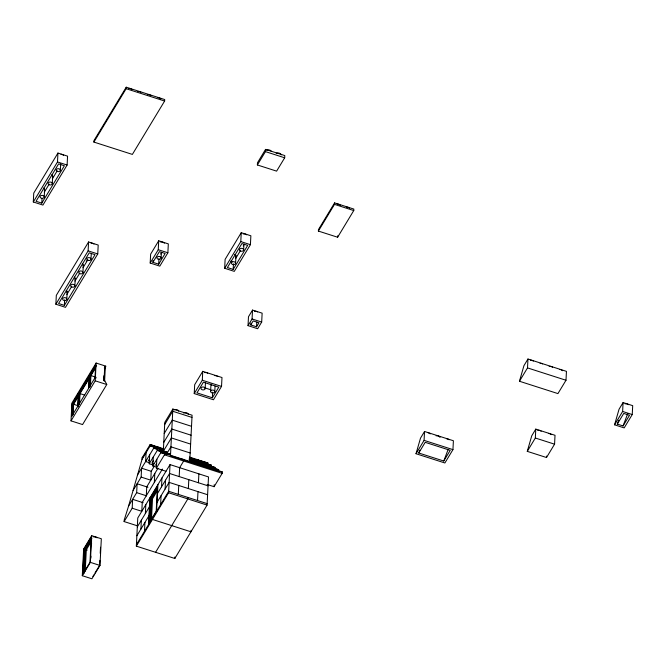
<?xml version="1.0" encoding="UTF-8"?>
<svg xmlns="http://www.w3.org/2000/svg" width="666" height="666" viewBox="0 0 666 666"><rect width="100%" height="100%" fill="white"/><g stroke="black" fill="none" stroke-linecap="round" stroke-linejoin="round"><path stroke-width="1" d="M33.3 201.981L33.75 193.09L57.942 153.063L67.566 156.144L67.116 165.035L42.924 205.07L33.3 201.981L57.492 161.955L57.942 153.063M41.8 203.122L64.386 165.751L58.608 163.903L36.031 201.265L41.8 203.122L42.033 198.485M44.231 196.961A2.09 1.465 2.9 0 0 41.167 195.529A2.09 1.465 2.9 0 0 41.034 198.068A2.09 1.465 2.9 0 0 44.231 196.961L44.605 189.552M52.289 183.616A2.09 1.465 2.9 0 0 49.234 182.184A2.09 1.465 2.9 0 0 49.093 184.723A2.09 1.465 2.9 0 0 52.289 183.616L52.664 176.207M60.356 170.271A2.09 1.465 2.9 0 0 57.301 168.839A2.09 1.465 2.9 0 0 57.159 171.378A2.09 1.465 2.9 0 0 60.356 170.271L60.681 163.794M55.869 304.237L56.319 295.346L88.578 241.966L98.202 245.055L97.752 253.946L65.493 307.326L55.869 304.237L88.128 250.857L88.578 241.966M64.377 305.369L95.022 254.662L89.244 252.814L58.6 303.521L64.377 305.369L64.652 299.817M66.8 299.217A2.09 1.465 2.9 0 0 63.736 297.785A2.09 1.465 2.9 0 0 63.603 300.324A2.09 1.465 2.9 0 0 66.8 299.217L67.174 291.808M74.858 285.872A2.09 1.465 2.9 0 0 71.803 284.44A2.09 1.465 2.9 0 0 71.67 286.979A2.09 1.465 2.9 0 0 74.858 285.872L75.241 278.463M103.904 375.724L103.655 380.569L104.987 380.952L106.76 384.532L82.567 424.567L71.021 420.862L71.92 403.08L96.112 363.045L105.736 366.134L104.62 368.648M78.297 393.889L72.253 403.896L71.612 416.491L77.664 406.485L78.297 393.889L79.262 394.197L78.913 400.974M72.619 415.825L73.21 404.204L78.255 395.862M73.069 414.377L73.576 404.279L78.297 396.47M82.925 272.527A2.09 1.465 2.9 0 0 79.87 271.095A2.09 1.465 2.9 0 0 79.729 273.634A2.09 1.465 2.9 0 0 82.925 272.527L83.3 265.118M78.705 393.215L78.064 405.81L88.545 388.469L89.186 375.874L78.705 393.215L79.662 393.523L79.121 404.187M79.462 404.712L80.028 393.598L89.702 377.589M93.889 142.074L93.964 140.593L126.224 87.213L164.702 99.55L164.627 101.032L132.368 154.412L93.889 142.074L126.149 88.695L126.224 87.213M90.992 259.182A2.09 1.465 2.9 0 0 87.929 257.75A2.09 1.465 2.9 0 0 87.795 260.289A2.09 1.465 2.9 0 0 90.992 259.182L91.275 253.629M95.638 365.193L89.585 375.199L88.953 387.795L94.997 377.788L95.638 365.193L96.595 365.501M89.652 385.872L89.902 381.027M89.96 387.137L90.551 375.516L95.679 367.016M90.401 385.689L90.917 375.582L95.629 367.782M82.293 575.707L83.65 549.034L91.708 535.689L101.332 538.769L99.983 565.442L91.916 578.787L82.293 575.707L90.36 562.362L91.708 535.689M84.016 549.1L82.734 574.292L89.993 562.287L91.267 537.096L84.016 549.1L84.973 549.408L83.749 573.592M84.149 572.918L85.34 549.483L91.791 538.811M85.215 571.187L86.305 549.791L91.675 540.9M71.021 420.862L95.213 380.827L96.112 363.045M90.809 558.166L90.917 556.127M91.483 544.921L91.583 542.882M104.021 380.644L104.737 366.566L105.694 366.874M104.254 380.802L104.512 375.749M104.62 380.877L105.253 368.281L104.296 367.973M99.867 560.331L99.617 565.367L94.947 573.093M100.225 553.279L100.533 547.236M137.587 525.882L124.117 521.57L124.192 520.088L128.596 506.002L136.663 492.657L137.113 483.766L147.969 487.246M128.596 506.002L133.083 490.442L141.142 477.097L141.6 468.206L151.215 471.287L150.766 480.178L141.142 477.097M124.117 521.57L132.184 508.225L132.634 499.333L143.215 502.722M133.083 490.442L137.562 474.875L153.696 448.185L153.771 446.703L150.108 445.97L142.049 459.315L137.562 474.875M150.191 263.037L150.641 254.146L158.708 240.801L168.323 243.889L167.874 252.78L159.807 266.125L150.191 263.037L158.258 249.7L158.708 240.801M136.339 546.137L137.77 517.982L170.03 464.602L208.508 476.948L207.076 505.103L174.825 558.474L136.339 546.137L168.598 492.757L170.03 464.602M142.049 459.315L142.124 457.833L150.183 444.488L163.753 448.834M152.922 262.321L159.374 251.648L165.143 253.496L158.691 264.177L152.922 262.321L153.014 260.473M140.901 529.087L141.35 520.196M146.079 452.639L145.629 461.53L149.575 462.795M144.48 531.31L144.93 522.419M145.379 513.528L145.829 504.637M146.287 495.745L146.736 486.854L158.025 468.173M158.691 264.177L158.974 258.616M153.055 464.985L149.209 463.752L149.659 454.861M161.114 258.017A2.09 1.465 2.9 0 0 158.058 256.585A2.09 1.465 2.9 0 0 157.925 259.124A2.09 1.465 2.9 0 0 161.114 258.017L161.397 252.464M148.518 524.633L149.867 497.96M150.233 498.035L148.951 523.226L156.21 511.222L157.492 486.03L150.233 498.035L151.19 498.343L149.967 522.527M156.643 467.207L152.789 465.967L153.247 457.076M150.374 521.853L151.557 498.418L157.476 488.636M151.44 520.121L152.522 498.726L157.359 490.717M152.547 517.965L152.472 519.447L190.951 531.793L191.025 530.311M154.346 482.4L154.795 473.509M165.992 471.27L156.377 468.19L156.826 459.299M156.577 449.109L153.696 448.185L157.351 448.926L157.276 450.407L149.209 463.752M156.577 511.288L157.925 484.615M162.687 450L159.732 449.05L159.807 447.569L156.152 446.836L161.08 448.418M165.934 453.18L157.276 450.407L160.931 451.14L160.856 452.622L152.789 465.967M160.614 504.62L161.064 495.729M161.513 486.838L161.963 477.947M160.423 450.349L163.312 451.273L164.777 422.377L172.844 409.032L192.083 415.201L189.718 461.879M156.377 468.19L164.435 454.845L164.51 453.363L160.856 452.622L166.625 454.478M165.093 489.06L165.543 480.169M157.351 448.926L166.966 452.006L166.891 453.488L170.554 454.229L160.931 451.14M172.844 409.032L170.479 455.71L218.573 471.137L218.648 469.655L189.793 460.397M174.825 558.474L174.9 556.992M178.297 494.363L178.746 485.472M179.196 476.581L179.645 467.69M187.912 497.444L187.837 498.926L155.586 552.305M188.361 488.553L188.811 479.662M194.231 393.581L194.688 384.69L202.747 371.345L221.986 377.522L221.537 386.413L213.47 399.758L194.231 393.581L202.298 380.236L202.747 371.345M192.174 460.531L192.249 459.049L190.418 458.683M198.21 461.396L198.285 459.915L195.546 459.365M197.536 500.532L197.985 491.641M198.435 482.75L198.884 473.859M205.161 388.561A2.09 1.465 2.9 0 0 202.106 387.129A2.09 1.465 2.9 0 0 201.964 389.668A2.09 1.465 2.9 0 0 205.161 388.561L205.444 383.008M210.614 391.433L210.989 384.024A2.09 1.465 2.9 0 0 211.422 384.99M189.402 457.067L207.909 463.003L207.834 464.485L199.176 461.705M212.354 397.802L218.806 387.129L203.413 382.192L196.961 392.865L212.354 397.802L212.637 392.249M214.777 391.65A2.09 1.465 2.9 0 0 211.721 390.218A2.09 1.465 2.9 0 0 211.588 392.757A2.09 1.465 2.9 0 0 214.777 391.65L215.06 386.097M211.413 466.7L211.488 465.218L189.36 458.125M224.667 268.273L225.116 259.382L241.242 232.692L250.866 235.781L250.416 244.672L234.282 271.362L224.667 268.273L240.792 241.583L241.242 232.692M207.184 484.49L214.094 486.704L214.194 484.723M189.094 459.107L215.068 467.44L214.993 468.922L218.648 469.655M214.094 486.704L222.161 473.36L222.236 471.878L164.51 453.363M233.167 269.414L247.685 245.388L241.908 243.54L227.397 267.557L233.167 269.414L233.45 263.853M235.589 263.253A2.09 1.465 2.9 0 0 232.534 261.821A2.09 1.465 2.9 0 0 232.392 264.36A2.09 1.465 2.9 0 0 235.589 263.253L235.964 255.844M243.656 249.908A2.09 1.465 2.9 0 0 240.601 248.476A2.09 1.465 2.9 0 0 240.459 251.015A2.09 1.465 2.9 0 0 243.656 249.908L243.939 244.355M248.035 325.641L248.485 316.75L252.522 310.081L262.138 313.17L261.688 322.061L257.659 328.729L248.035 325.641L252.073 318.972L252.522 310.081M257.376 164.968L257.492 162.745L265.551 149.4L284.79 155.569L284.682 157.792L276.615 171.137L257.376 164.968L265.443 151.623L265.551 149.4M250.766 324.925L253.188 320.92L258.957 322.777L256.543 326.781L250.766 324.925L250.866 323.077M256.543 326.781L256.776 322.144M318.39 231.069L318.465 229.587L334.59 202.897L353.829 209.074L353.754 210.556L337.629 237.238L318.39 231.069L334.515 204.379L334.59 202.897M337.629 237.238L337.704 235.756M416.017 453.721L420.504 438.153L424.533 431.485L453.396 440.742L452.947 449.633L444.88 462.978L416.017 453.721L424.084 440.376L424.533 431.485M519.455 381.252L523.934 365.684L527.963 359.016L566.45 371.362L566 380.253L557.933 393.598L519.455 381.252L527.514 367.907L527.963 359.016M527.272 451.357L531.751 435.789L535.78 429.12L555.019 435.289L554.57 444.18L546.511 457.525L527.272 451.357L535.331 438.012L535.78 429.12M546.511 457.525L546.586 456.043M614.568 424.808L619.047 409.249L623.076 402.572L632.7 405.661L632.25 414.552L624.184 427.897L614.568 424.808L622.627 411.463L623.076 402.572M418.748 453.005L425.199 442.324L450.216 450.349L443.764 461.022L418.748 453.005L419.83 450.149M443.764 461.022L448.076 449.6M617.299 424.092L623.751 413.42L629.52 415.268L623.068 425.94L617.299 424.092L618.731 420.288M623.068 425.94L627.738 413.569M44.331 192.149L49.167 184.141M52.389 178.804L57.234 170.796M66.9 294.405L71.737 286.397M74.967 281.06L79.803 273.052M83.025 267.715L87.87 259.707M160.681 254.096L161.755 252.314M79.662 393.523L89.619 377.048M104.662 367.907L105.736 366.134M235.689 258.441L240.534 250.433M243.223 245.987L244.297 244.206M84.973 549.408L91.717 538.261M164.66 424.6L172.727 411.255L191.966 417.424M164.211 433.491L172.278 420.146L191.517 426.315M148.36 460.814L149.434 459.032M163.761 442.382L171.828 429.037L191.067 435.206M153.555 460.364L151.94 463.037L153.863 463.653M151.215 471.287L154.445 465.95M163.312 451.273L171.378 437.928L190.618 444.097M155.519 465.251L156.602 463.469M166.625 453.937L170.929 446.819L190.168 452.988M92.874 576.523L93.914 574.808M162.412 469.055L142.249 502.414L141.8 511.305L132.184 508.225M151.19 498.343L157.417 488.053M137.321 526.873L149.417 506.851M157.476 493.506L169.572 473.493L208.058 485.839M136.871 535.764L148.968 515.742M157.026 502.397L169.122 482.384L207.601 494.73M179.379 468.131L183.674 461.014L183.749 459.532L180.095 458.799M136.422 544.655L168.673 491.275L207.151 503.621M142.124 457.833L143.681 456.61M159.732 449.05L163.386 449.791L153.771 446.703M164.227 451.456L166.966 452.006M208.741 464.668L211.488 465.218M212.329 466.883L215.068 467.44M219.489 471.32L222.236 471.878M195.579 459.448L207.909 463.003M126.149 88.695L164.627 101.032M265.443 151.623L284.682 157.792M334.515 204.379L353.754 210.556M57.492 161.955L67.116 165.035M240.792 241.583L250.416 244.672M230.652 261.072L232.584 261.696M527.514 367.907L566 380.253M158.258 249.7L167.874 252.78M622.627 411.463L632.25 414.552M88.128 250.857L97.752 253.946M252.073 318.972L261.688 322.061M535.331 438.012L554.57 444.18M424.084 440.376L452.947 449.633M202.298 380.236L221.537 386.413M205.036 387.928L210.806 389.776M95.23 365.859L96.195 366.167M90.917 375.582L95.729 377.131M89.585 375.199L90.551 375.516M95.038 377.048L95.996 377.356M94.997 377.788L95.962 378.097M95.213 380.827L106.76 384.532M80.028 393.598L84.84 395.146M73.576 404.279L78.388 405.819M72.253 403.896L73.21 404.204M77.664 406.485L78.621 406.793M189.693 457.592L194.63 459.174M157.809 448.434L150.108 445.97L150.183 444.488L155.295 446.495M190.318 458.866L195.321 460.472M189.286 459.607L196.02 461.763M197.944 462.379L208.525 465.775M189.985 460.897L207.301 466.45M211.147 467.682L214.027 468.614M164.435 454.845L222.161 473.36M168.598 492.757L207.076 505.103M136.663 492.657L146.528 495.82M151.557 498.418L152.522 498.726M156.21 511.222L157.176 511.53M85.34 549.483L87.263 550.099M90.36 562.362L99.983 565.442M154.062 494.913A3.13 2.206 2.9 0 1 154.395 494.613M93.648 536.954A3.13 2.206 2.9 0 1 97.069 537.812M183.475 412.97A3.13 2.206 2.9 0 1 188.47 414.577M173.851 409.881A3.13 2.206 2.9 0 1 178.738 411.113M204.687 372.619A3.13 2.206 2.9 0 1 207.742 373.185M214.843 375.632A3.13 2.206 2.9 0 1 217.732 376.565M60.964 154.262A3.13 2.206 2.9 0 1 63.595 155.519M51.69 174.883A2.09 1.465 2.9 0 1 52.348 176.931M43.307 188.103A2.09 1.465 2.9 0 1 44.281 190.276M234.673 254.395A2.09 1.465 2.9 0 1 235.431 256.76M243.182 233.966A3.13 2.206 2.9 0 1 246.603 234.823M625.024 403.846A3.13 2.206 2.9 0 1 628.438 404.703M559.848 369.472A3.13 2.206 2.9 0 1 561.388 369.863M561.821 370.105A3.13 2.206 2.9 0 1 562.479 370.729M549.15 366.458A3.13 2.206 2.9 0 1 552.564 367.316M540.059 363.303A3.13 2.206 2.9 0 1 540.609 363.303M541.15 363.37A3.13 2.206 2.9 0 1 542.582 363.936M530.444 360.214A3.13 2.206 2.9 0 1 533.324 361.139M537.72 430.386A3.13 2.206 2.9 0 1 541.142 431.243M548.418 433.408A3.13 2.206 2.9 0 1 549.966 433.791M550.399 434.041A3.13 2.206 2.9 0 1 551.057 434.665M428.096 432.75A3.13 2.206 2.9 0 1 429.528 433.316M429.895 433.608A3.13 2.206 2.9 0 1 430.186 433.941M446.794 438.852A3.13 2.206 2.9 0 1 449.134 439.785M436.097 435.839A3.13 2.206 2.9 0 1 439.518 436.696M439.801 437.029A3.13 2.206 2.9 0 1 440.01 437.387M128.696 88.412A3.13 2.206 2.9 0 1 131.876 89.669M158.1 97.669A3.13 2.206 2.9 0 1 160.731 98.926M137.787 91.567A3.13 2.206 2.9 0 1 140.834 92.133M147.402 94.647A3.13 2.206 2.9 0 1 150.824 95.513M346.686 207.184A3.13 2.206 2.9 0 1 348.293 207.384M348.776 207.567A3.13 2.206 2.9 0 1 349.567 208.108M337.063 204.096A3.13 2.206 2.9 0 1 337.612 204.096M338.153 204.162A3.13 2.206 2.9 0 1 339.585 204.728M339.951 205.028A3.13 2.206 2.9 0 1 340.243 205.361M276.19 153.338A3.13 2.206 2.9 0 1 281.185 154.945M266.567 150.258A3.13 2.206 2.9 0 1 271.445 151.482M86.364 260.756A3.13 2.206 2.9 0 1 86.197 261.114M82.326 263.794A2.09 1.465 2.9 0 1 82.984 265.834M66.2 290.484A2.09 1.465 2.9 0 1 66.858 292.524M91.051 243.165A3.13 2.206 2.9 0 1 92.657 243.365M93.14 243.556A3.13 2.206 2.9 0 1 93.939 244.097M74.267 277.139A2.09 1.465 2.9 0 1 74.917 279.179M160.648 242.074A3.13 2.206 2.9 0 1 163.694 242.64M164.069 242.932A3.13 2.206 2.9 0 1 164.352 243.265M254.462 311.347A3.13 2.206 2.9 0 1 257.517 311.913"/></g></svg>
